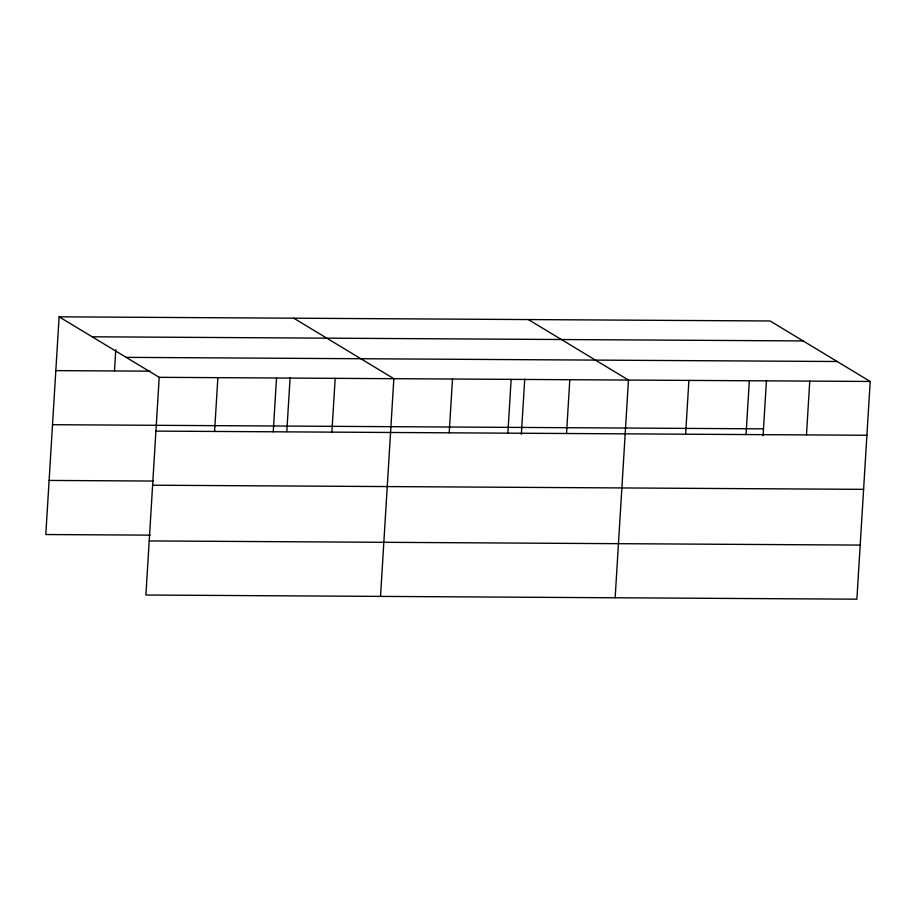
<?xml version="1.0" encoding="UTF-8"?>
<svg xmlns="http://www.w3.org/2000/svg" width="916" height="916" viewBox="0 0 916 916"><rect width="100%" height="100%" fill="white"/><g stroke="black" fill="none" stroke-linecap="round" stroke-linejoin="round"><path stroke-width="1.37" d="M59.116 316.822L159.212 377.323L145.896 595.022L856.884 599.178L870.2 381.468L770.104 320.978L59.116 316.822L45.8 534.532L150.235 535.139M114.477 370.946L115.782 349.717M214.584 431.447L217.871 377.667M273.243 431.791L276.529 377.999M286.8 431.642L290.097 377.667M331.89 432.134L335.187 378.342M380.529 596.396L393.846 378.686L293.738 318.195M449.206 432.821L452.493 379.029M507.865 433.165L511.151 379.373M521.341 434.413L524.731 379.041M566.523 433.508L569.809 379.716M615.151 597.77L628.468 380.06L528.36 319.558M685.615 434.195L688.901 380.415M746.048 434.55L749.334 380.77M763.074 435.821L766.463 380.449M806.481 434.905L809.767 381.113M92.15 336.79L803.137 340.935M126.179 357.355L837.167 361.511M55.83 370.614L150.247 371.163M159.212 377.323L870.2 381.468M52.521 424.703L763.497 428.848M155.926 431.104L866.914 435.26M49.109 480.431L153.544 481.049M152.617 485.205L863.605 489.35M149.205 540.932L860.193 545.089"/></g></svg>
